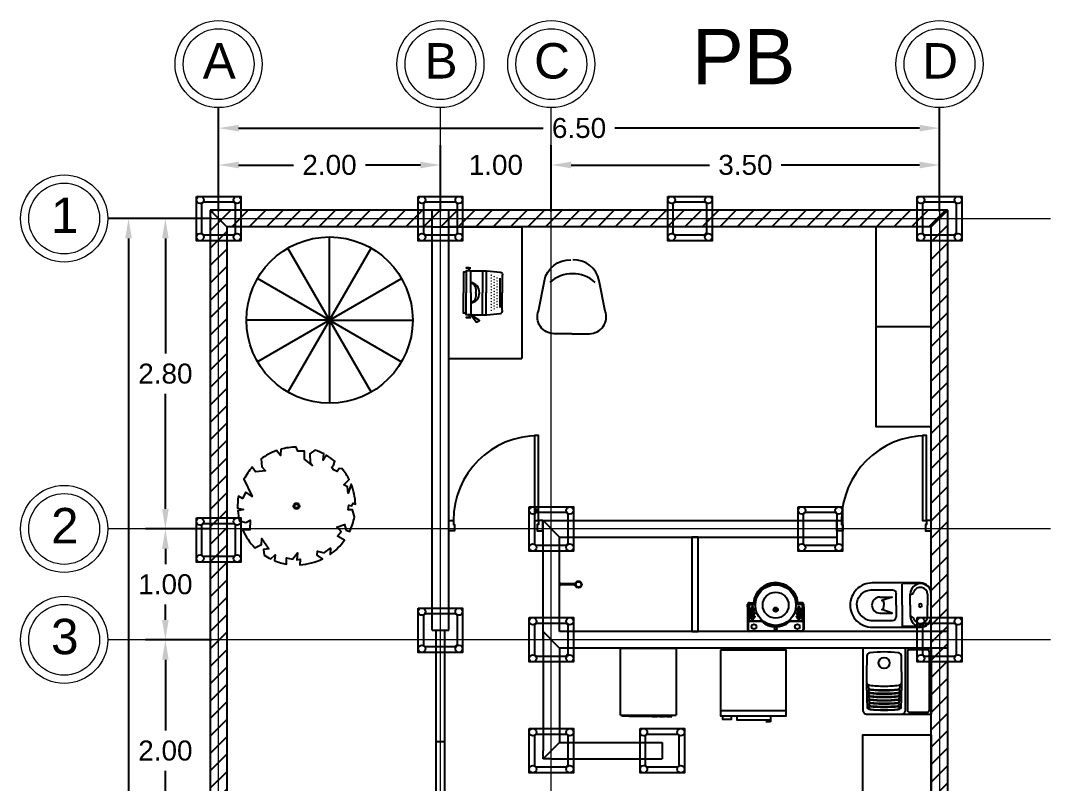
# Model space of a CAD drawing. Header units: metres. Extents: x 25 to 708562, y 11 to 4563236.
# Drawn here: x 25.21 to 34.49, y 24.4 to 31.28 of the extents above; entities that cross this region are included whole.
import ezdxf

# ---------------------------------------------------------------- set-up
doc = ezdxf.new("R2010")
doc.units = ezdxf.units.M
doc.header["$PDMODE"] = 35
doc.linetypes.add('ACAD_ISO04W100', pattern=[30, 24, -3, 0, -3])
for name, color, linetype, lineweight in [('Aux', 10, 'ACAD_ISO04W100', 18), ('Cotas', 100, 'Continuous', 15), ('Muros', 140, 'Continuous', 25)]:
    doc.layers.add(name, color=color, linetype=linetype, lineweight=lineweight)
for name, color, linetype in [('Kastillo', 30, 'Continuous'), ('Muebles', 8, 'Continuous'), ('Muros de Carga', 221, 'Continuous')]:
    doc.layers.add(name, color=color, linetype=linetype)
doc.styles.get("Standard").update_dxf_attribs({"font": 'arial.ttf'})
doc.dimstyles.new('Muros', dxfattribs={"dimtxt": 0.18, "dimasz": 0.18, "dimexe": 0.18, "dimexo": 0.0625, "dimgap": 0.09, "dimtad": 0, "dimtih": 1, "dimtoh": 1, "dimzin": 0, "dimdsep": 46, "dimtxsty": 'Standard', "dimcen": 0.09, "dimadec": 0, "dimazin": 0, "dimtfac": 1, "dimtofl": 0, "dimtmove": 0, "dimatfit": 3, "dimfxl": 1, "dimtolj": 1, "dimtzin": 0, "dimarcsym": 0})

# ---------------------------------------------------------------- blocks, each defined once
blk = doc.blocks.new('LavaboEncPl08')
for p, q in [((0.4, 72.8), (60.4, 72.8)), ((0.4, 72.3), (60.4, 72.3)), ((-2.1, 44.3), (-2.1, 70.3)), ((-1.6, 41.5), (-1.6, 70.3)), ((-0.6, 41.5), (-0.6, 59.8)), ((-0.1, 42), (-0.1, 59.8)), ((0.9, 61.3), (13.4, 61.3)), ((0.9, 60.8), (13.6, 60.8)), ((46.5, 60.8), (59.9, 60.8)), ((46.7, 61.3), (59.9, 61.3)), ((60.9, 42), (60.9, 59.8)), ((61.4, 41.5), (61.4, 59.8)), ((62.4, 41.5), (62.4, 70.3)), ((62.9, 44.3), (62.9, 70.3)), ((-2.1, 44.3), (-2.1, 41.5)), ((-0.1, 41), (4.9, 41)), ((-0.1, 40), (4.5, 40)), ((-0.1, 39.5), (4.1, 39.5)), ((0.4, 41.5), (5.4, 41.6)), ((60.4, 41.5), (55.3, 41.6)), ((60.9, 41), (55.8, 41)), ((60.9, 40), (56.2, 40)), ((60.8, 39.5), (56.7, 39.5)), ((62.9, 44.3), (62.9, 41.5))]:
    blk.add_line(p, q)
for centre, radius in [((5.3, 67.3), 2.8), ((3.6, 59.5), 0.487), ((30.4, 42.3), 23.5), ((30.4, 69.8), 1.57), ((55.5, 67.3), 2.8), ((57.2, 59.5), 0.487), ((1.1, 55.7), 0.487), ((1.1, 51.9), 0.487), ((1.1, 48.2), 0.487), ((2.4, 57.6), 0.487), ((2.4, 53.8), 0.487), ((2.4, 50), 0.487), ((3.6, 55.7), 0.487), ((3.6, 51.9), 0.487), ((3.6, 48.2), 0.487), ((4.8, 57.6), 0.487), ((4.8, 53.8), 0.487), ((4.8, 50), 0.487), ((6, 55.7), 0.487), ((6, 51.9), 0.487), ((6, 48.2), 0.487), ((30.4, 42.3), 15), ((30.4, 47.5), 2.52), ((30.4, 47.5), 1.52), ((30.4, 47.5), 1.02), ((54.7, 55.7), 0.487), ((54.7, 51.9), 0.487), ((54.7, 48.2), 0.487), ((55.9, 57.6), 0.487), ((55.9, 53.8), 0.487), ((55.9, 50), 0.487), ((57.2, 55.7), 0.487), ((57.2, 51.9), 0.487), ((57.2, 48.2), 0.487), ((58.4, 57.6), 0.487), ((58.4, 53.8), 0.487), ((58.4, 50), 0.487), ((59.6, 55.7), 0.487), ((59.6, 51.9), 0.487), ((59.6, 48.2), 0.487), ((2.4, 46.3), 0.487), ((3.6, 44.4), 0.487), ((4.8, 46.3), 0.487), ((55.9, 46.3), 0.487), ((57.2, 44.4), 0.487), ((58.4, 46.3), 0.487)]:
    blk.add_circle(centre, radius)
for centre, radius, start, end in [((0.4, 70.3), 2.5, 90, 180), ((0.4, 70.3), 2, 90, 180), ((60.4, 70.3), 2.5, 0, 90), ((60.4, 70.3), 2, 0, 90), ((0.9, 59.8), 1.5, 90, 180), ((0.9, 59.8), 1, 90, 180), ((13.4, 63.3), 2, 270, 308.9424), ((13.6, 62.8), 2, 270, 309.3231), ((30.4, 42.3), 25, 49.6324, 128.9424), ((30.4, 42.3), 24.5, 49.2079, 129.3231), ((46.5, 61), 0.2, 229.2079, 270), ((46.7, 61.5), 0.2, 229.6324, 270), ((59.9, 59.8), 1.5, 0, 90), ((59.9, 59.8), 1, 0, 90), ((-0.1, 41.5), 2, 180, 270.8384), ((-0.1, 41.5), 1.5, 180, 270.8384), ((-0.1, 41.5), 0.5, 180, 270.8384), ((0.4, 42), 0.5, 180, 270.8384), ((4.1, 39), 0.5, 7.1832, 90.8384), ((4.5, 39.5), 0.5, 6.198, 90.8384), ((30.4, 42.3), 26, 187.1832, 353.802), ((4.9, 40.5), 0.5, 4.0499, 90.8384), ((30.4, 42.3), 25.5, 185.2031, 185.2448), ((30.4, 42.3), 25.5, 186.198, 354.7969), ((5.4, 41.1), 0.5, 2.967, 90.8384), ((30.4, 42.3), 25, 184.0499, 355.8294), ((30.4, 42.3), 24.5, 182.967, 356.9018), ((55.3, 41.1), 0.5, 89.1616, 177.033), ((55.8, 40.5), 0.5, 89.1616, 175.9501), ((56.2, 39.5), 0.5, 89.1616, 173.802), ((30.4, 42.3), 25.5, 354.7552, 354.7969), ((56.7, 39), 0.5, 89.1616, 172.8168), ((60.4, 42), 0.5, 269.1616, 0), ((60.9, 41.5), 2, 269.1616, 0), ((60.9, 41.5), 0.5, 269.1616, 0), ((60.9, 41.5), 1.5, 269.1616, 0)]:
    blk.add_arc(centre, radius, start, end)
blk = doc.blocks.new('inodoro04')
for p, q in [((0.095, 0.1725), (0.24, 0.1725)), ((0.04, 0.09), (0.04, 0)), ((0.18, -0.0025), (0.18, 0.0875)), ((0.245, -0.0025), (0.245, 0.1675)), ((0.295, -0.0025), (0.295, 0.0925)), ((0.04, -0.09), (0.04, 0)), ((0.18, -0.0025), (0.18, -0.0925)), ((0.245, -0.0025), (0.245, -0.1725)), ((0.295, -0.0025), (0.295, -0.0975)), ((0.095, -0.1775), (0.24, -0.1775))]:
    blk.add_line(p, q)
blk.add_lwpolyline([(0.0975, 0.1775, 0.414214), (0.01, 0.09), (0.01, -0.0025), (0.01, -0.095, 0.414214), (0.0975, -0.1825), (0.49, -0.1825, 0.414214), (0.67, -0.0025, 0.414214), (0.49, 0.1775)], format="xyb", close=True)
for points in [[(0.615, -0.0025, 0.414214), (0.49, 0.1225), (0.325, 0.1225, 0.414214), (0.295, 0.0925, 0.414214)], [(0.615, -0.0025, -0.414214), (0.49, -0.1275), (0.325, -0.1275, -0.414214), (0.295, -0.0975, -0.414214)]]:
    blk.add_lwpolyline(points, format="xyb")
for points in [[(0.4273, 0.0625), (0.3262, 0.0625), (0.4108, 0.0347), (0.4064, 0.0335), (0.402, 0.0295), (0.3987, 0.0247), (0.3967, 0.0191), (0.3954, 0.0092), (0.3939, -0.0025)], [(0.4273, -0.0675), (0.3262, -0.0675), (0.4108, -0.0397), (0.4064, -0.0385), (0.402, -0.0345), (0.3987, -0.0297), (0.3967, -0.0241), (0.3954, -0.0142), (0.3939, -0.0025)]]:
    blk.add_lwpolyline(points)
for centre, radius, start, end in [((0.095, 0.0875), 0.085, 0, 180), ((0.095, 0.0875), 0.085, 0, 90), ((0.24, 0.1675), 0.005, 0, 90), ((0.0975, 0.09), 0.0575, 19.5195, 180), ((0.18, 0.1192), 0.03, 199.5195, 270.02116), ((0.0975, 0), 0.014, 0, 180), ((0.0975, 0), 0.014, 180, 0), ((0.4273, -0.0025), 0.065, 0, 90), ((0.4273, -0.0025), 0.065, 270, 0), ((0.095, -0.0925), 0.085, 180, 360), ((0.0975, -0.09), 0.0575, 180, 340.4805), ((0.095, -0.0925), 0.085, 270, 360), ((0.18, -0.1192), 0.03, 89.94497, 160.4805), ((0.24, -0.1725), 0.005, 270, 0)]:
    blk.add_arc(centre, radius, start, end)
blk = doc.blocks.new('puertas04')
blk.add_lwpolyline([(0.775, 0), (0.775, 0.74), (0.74, 0.74), (0.74, 0)], close=True)
for points in [[(0.035, 0), (0.035, -0.035), (0.045, -0.035), (0.045, -0.09), (-0.005, -0.09), (-0.005, 0), (0.035, 0)], [(0.775, 0), (0.775, -0.035), (0.765, -0.035), (0.765, -0.09), (0.815, -0.09), (0.815, 0), (0.775, 0)]]:
    blk.add_lwpolyline(points)
blk.add_arc((0.775, 0), 0.74, 90, 180)
blk = doc.blocks.new('GrifoDucha08')
at = {"color": 7}
for p, q in [((5.3, 19.6), (6, 21.2)), ((8.2, 18.9), (8.2, -23.6)), ((11.2, 18.9), (11.2, -23.6)), ((14, 19.6), (13.3, 21.2)), ((6.4, -23.6), (12.9, -23.6)), ((6.4, -23.6), (6.4, -25.9)), ((12.9, -23.6), (12.9, -25.9))]:
    blk.add_line(p, q, dxfattribs=at)
for radius in [10, 8]:
    blk.add_circle((9.7, 30.5), radius, dxfattribs=at)
blk.add_arc((9.6, 30.2), 11.5, 248.0416, 292.2246, dxfattribs=at)
blk = doc.blocks.new('lavadora006-pl')
for p, q in [((0.152, -0.6574), (0.152, -0.6757)), ((0.152, -0.6757), (0.1117, -0.6757))]:
    blk.add_line(p, q)
for points in [[(-0.2216, -0.0165), (-0.2216, 0), (0.2216, 0), (0.2216, -0.0165)], [(-0.3043, -0.5702), (0.2957, -0.5702)], [(-0.2857, -0.6171), (-0.2857, -0.6519), (-0.2033, -0.6519), (-0.2033, -0.6171)], [(-0.1543, -0.6202), (-0.1543, -0.6574), (0.1575, -0.6574), (0.1575, -0.6171)]]:
    blk.add_lwpolyline(points)
blk.add_lwpolyline([(-0.3043, -0.0202), (-0.3043, -0.6202), (0.2957, -0.6202), (0.2957, -0.0202)], close=True)
blk = doc.blocks.new('lavadero001')
blk.add_line((0, -0.575), (0, -0.575))
blk.add_lwpolyline([(-0.195, -0.575, 0.414214), (-0.16, -0.61), (0.16, -0.61, 0.414214), (0.195, -0.575), (0.195, -0.02, 0.414214), (0.185, -0.01), (-0.185, -0.01, 0.414214), (-0.195, -0.02)], format="xyb", close=True)
blk.add_circle((0, -0.145), 0.05)
for centre, radius, start, end in [((6.84, -0.2975), 7, 178.22273, 181.98357), ((-0.1266, -0.0813), 0.03, 95.72317, 178.22273), ((0, -1.345), 1.3, 84.27683, 95.72317), ((0.1266, -0.0813), 0.03, 1.77727, 84.27683), ((-6.84, -0.2975), 7, 358.01643, 1.77727), ((-0.13, -0.3179), 0.03, 180.16796, 262.89643), ((-0.1368, -0.3554), 0.008, 82.78557, 180.47531), ((6.84, -0.2975), 6.985, 180.47531, 180.54611), ((-0.1247, -0.3639), 0.02, 180.54611, 263.46775), ((0, 0.725), 1.081, 262.78557, 270), ((0, 0.725), 1.081, 270, 277.10357), ((0.1247, -0.3639), 0.02, 276.53225, 359.45389), ((0.13, -0.3179), 0.03, 277.10357, 359.83204), ((0.1368, -0.3554), 0.008, 359.52469, 97.21443), ((-6.84, -0.2975), 6.985, 359.45389, 359.52469), ((-0.1383, -0.3935), 0.006, 82.94912, 180.78797), ((6.84, -0.2975), 6.985, 180.78797, 180.7948), ((-0.1243, -0.3941), 0.02, 180.7948, 263.66063), ((-0.1378, -0.4248), 0.006, 83.16374, 181.04489), ((6.84, -0.2975), 6.985, 181.04489, 181.05182), ((-0.1238, -0.4254), 0.02, 181.05182, 263.85623), ((-0.1372, -0.4561), 0.006, 83.37388, 181.30183), ((6.84, -0.2975), 6.985, 181.30183, 181.30888), ((-0.1232, -0.4566), 0.02, 181.30888, 264.04835), ((0, 0.725), 1.121, 262.94912, 270), ((0, 0.725), 1.152, 263.16374, 270), ((0, 0.725), 1.183, 263.37388, 270), ((0, 0.725), 1.116, 263.46775, 270), ((0, 0.725), 1.146, 263.66063, 270), ((0, 0.725), 1.177, 263.85623, 270), ((0, 0.725), 1.116, 270, 276.53225), ((0, 0.725), 1.121, 270, 277.05088), ((0, 0.725), 1.146, 270, 276.33937), ((0, 0.725), 1.152, 270, 276.83626), ((0, 0.725), 1.177, 270, 276.14377), ((0, 0.725), 1.183, 270, 276.62612), ((0.1232, -0.4566), 0.02, 275.95165, 358.69112), ((0.1238, -0.4254), 0.02, 276.14377, 358.94818), ((0.1243, -0.3941), 0.02, 276.33937, 359.2052), ((0.1372, -0.4561), 0.006, 358.69817, 96.62612), ((0.1378, -0.4248), 0.006, 358.95511, 96.83626), ((0.1383, -0.3935), 0.006, 359.21203, 97.05088), ((-6.84, -0.2975), 6.985, 358.69112, 358.69817), ((-6.84, -0.2975), 6.985, 358.94818, 358.95511), ((-6.84, -0.2975), 6.985, 359.2052, 359.21203), ((-0.1258, -0.5388), 0.03, 181.98357, 264.31417), ((-0.1344, -0.4886), 0.008, 83.68124, 174.79709), ((-0.1225, -0.4858), 0.02, 185.83475, 264.22517), ((-0.1335, -0.5178), 0.008, 83.86821, 175.07161), ((-0.1216, -0.5151), 0.02, 186.05374, 264.39939), ((-0.1325, -0.5481), 0.008, 84.05848, 178.17113), ((-0.1206, -0.5463), 0.02, 184.50758, 264.58294), ((0, 0.725), 1.213, 263.68124, 270), ((0, 0.725), 1.242, 263.86821, 270), ((0, 0.725), 1.272, 264.05848, 270), ((0, 0.725), 1.208, 264.04835, 270), ((0, 0.725), 1.237, 264.22517, 270), ((0, 0.725), 1.266, 264.39939, 270), ((0, 0.725), 1.208, 270, 275.95165), ((0, 0.725), 1.213, 270, 276.31876), ((0, 0.725), 1.237, 270, 275.77483), ((0, 0.725), 1.242, 270, 276.13179), ((0, 0.725), 1.266, 270, 275.60061), ((0, 0.725), 1.272, 270, 275.94152), ((0.1206, -0.5463), 0.02, 275.41706, 355.49242), ((0.1216, -0.5151), 0.02, 275.60061, 353.94626), ((0.1225, -0.4858), 0.02, 275.77483, 354.16525), ((0.1258, -0.5388), 0.03, 275.68583, 358.01643), ((0.1325, -0.5481), 0.008, 1.82887, 95.94152), ((0.1335, -0.5178), 0.008, 4.92839, 96.13179), ((0.1344, -0.4886), 0.008, 5.20291, 96.31876), ((0, 0.725), 1.3, 264.31417, 275.68583), ((0, 0.725), 1.297, 264.58294, 270), ((0, 0.725), 1.297, 270, 275.41706)]:
    blk.add_arc(centre, radius, start, end)
blk = doc.blocks.new('lavadora003 pl')
for p, q in [((0, 0), (0.5, 0)), ((0, -0.6), (0, 0)), ((0.5, 0), (0.5, -0.6)), ((0, -0.6), (0.5, -0.6)), ((0.0143, -0.6047, 0.0001), (0.0143, -0.6)), ((0.0143, -0.6047, 0.0001), (0.2293, -0.6047, 0.0001)), ((0.0792, -0.61, 0.0006), (0.0792, -0.6047, 0.0001)), ((0.0792, -0.61, 0.0006), (0.2855, -0.61, 0.0006)), ((0.2293, -0.6047, 0.0001), (0.2293, -0.6)), ((0.2855, -0.6128, 0.0004), (0.2855, -0.6)), ((0.2855, -0.6128, 0.0004), (0.3332, -0.6128, 0.0004)), ((0.3332, -0.6128, 0.0004), (0.3332, -0.6)), ((0.3332, -0.61, 0.0006), (0.3493, -0.61, 0.0006)), ((0.3493, -0.6128, 0.0004), (0.3493, -0.6)), ((0.3493, -0.6128, 0.0004), (0.397, -0.6128, 0.0004)), ((0.397, -0.6128, 0.0004), (0.397, -0.6)), ((0.397, -0.61, 0.0006), (0.413, -0.61, 0.0006)), ((0.413, -0.6128, 0.0004), (0.413, -0.6)), ((0.413, -0.6128, 0.0004), (0.4607, -0.6128, 0.0004)), ((0.4607, -0.6128, 0.0004), (0.4607, -0.6))]:
    blk.add_line(p, q)
blk = doc.blocks.new('arbol084pl')
blk.add_lwpolyline([(-0.401, 1.445), (-0.408, 1.284), (-0.513, 1.41, 0.073385), (-0.898, 1.201), (-0.88, 1), (-0.788, 0.894), (-1.045, 0.872), (-1.125, 0.993, 0.063304), (-1.337, 0.68), (-1.132, 0.244), (-1.292, 0.349), (-1.375, 0.189), (-1.479, 0.249, 0.050606), (-1.499, -0.054), (-1.352, -0.089), (-1.495, -0.12, 0.043985), (-1.451, -0.38), (-1.288, -0.42), (-1.178, -0.356), (-1.187, -0.604), (-1.368, -0.616, 0.091185), (-1.059, -1.062), (-0.893, -0.984), (-0.88, -0.828), (-0.705, -1.089), (-0.843, -1.108), (-0.823, -1.254, 0.03183), (-0.657, -1.348), (-0.542, -1.24), (-0.561, -1.391, 0.053026), (-0.255, -1.478), (-0.252, -1.318), (-0.101, -1.355), (0.023, -1.19), (0.005, -1.369), (0.092, -1.355), (0.088, -1.497, 0.0994), (0.659, -1.347), (0.523, -1.25), (0.537, -1.149), (0.702, -1.19), (0.862, -1.071), (0.862, -1.071), (0.853, -1.234, 0.087077), (1.222, -0.87), (1.041, -0.764), (1.137, -0.649), (1.027, -0.54), (1.224, -0.471), (1.261, -0.613), (1.353, -0.649, 0.065695), (1.474, -0.276), (1.426, -0.1), (1.316, -0.1), (1.334, 0.024), (1.412, 0.006), (1.439, 0.074), (1.499, 0.047, 0.087611), (1.392, 0.558), (1.316, 0.331), (1.297, 0.487), (1.206, 0.542), (1.341, 0.673, 0.053662), (1.167, 0.943), (1.082, 0.954), (1.031, 0.881), (0.944, 0.922), (0.903, 0.986), (0.944, 1.036), (0.977, 1.138, 0.043954), (0.763, 1.291), (0.677, 1.165), (0.693, 1.33, 0.040384), (0.47, 1.424), (0.335, 1.33), (0.349, 1.11), (0.408, 1.032), (0.202, 1.197), (0.202, 1.394), (0.037, 1.394), (-0.005, 1.5, 0.066981)], format="xyb", close=True)
for radius in [0.075, 0.0625, 0.05]:
    blk.add_circle((0, 0), radius)
blk = doc.blocks.new('*U32')
at = {"layer": 'Muebles'}
for q in [(-0.1875, 0.375), (0.1875, 0.2745)]:
    blk.add_line((-0.1875, -0.375), q, dxfattribs=at)
blk = doc.blocks.new('*U33')
at = {"layer": 'Muebles', "color": 0, "linetype": 'ByBlock', "lineweight": -2, "transparency": 16777216}
for p, rotation in [((4.4681, 19.4286), 59.99999999999996), ((5.1176, 19.1038), 299.9999999999999), ((4.2806, 19.0536), 120), ((4.5116, 18.7037), 180), ((4.9301, 18.7288), 239.9999999999999)]:
    blk.add_blockref('*U32', p, dxfattribs=dict(at, rotation=rotation))
blk.add_blockref('*U32', (4.8866, 19.4537), dxfattribs=at)
blk = doc.blocks.new('*D49')
at = {"layer": 'Cotas', "color": 0, "lineweight": -2, "transparency": 16777216}
for p, q in [((26.929, 29.494), (25.9993, 29.494)), ((26.1793, 29.314), (26.1793, 20.7759)), ((26.1793, 11.874), (26.1793, 20.4121)), ((26.929, 11.694), (25.9993, 11.694))]:
    blk.add_line(p, q, dxfattribs=at)
at = {"layer": 'Cotas', "color": 0, "transparency": 16777216}
for points in [[(26.1493, 29.314), (26.2093, 29.314), (26.1793, 29.494)], [(26.1493, 11.874), (26.2093, 11.874), (26.1793, 11.694)]]:
    blk.add_solid(points, dxfattribs=at)
at = {"layer": 'Defpoints', "color": 0, "transparency": 16777216}
for p in [(26.9915, 29.494), (26.1793, 11.694), (26.9915, 11.694)]:
    blk.add_point(p, dxfattribs=at)
at = {"layer": 'Cotas', "color": 0, "transparency": 16777216, "insert": (26.1793, 20.594), "char_height": 0.18, "attachment_point": 5}
blk.add_mtext('\\A1;17.80', dxfattribs=at)
blk = doc.blocks.new('*D50')
at = {"layer": 'Cotas', "color": 0, "lineweight": -2, "transparency": 16777216}
for p, q in [((26.929, 29.494), (26.3316, 29.494)), ((26.5116, 29.314), (26.5116, 28.2759)), ((26.5116, 26.874), (26.5116, 27.9121)), ((26.929, 26.694), (26.3316, 26.694))]:
    blk.add_line(p, q, dxfattribs=at)
at = {"layer": 'Cotas', "color": 0, "transparency": 16777216}
for points in [[(26.4816, 29.314), (26.5416, 29.314), (26.5116, 29.494)], [(26.4816, 26.874), (26.5416, 26.874), (26.5116, 26.694)]]:
    blk.add_solid(points, dxfattribs=at)
at = {"layer": 'Defpoints', "color": 0, "transparency": 16777216}
for p in [(26.5116, 29.494), (26.9915, 29.494), (26.9915, 26.694)]:
    blk.add_point(p, dxfattribs=at)
at = {"layer": 'Cotas', "color": 0, "transparency": 16777216, "insert": (26.5116, 28.094), "char_height": 0.18, "attachment_point": 5}
blk.add_mtext('\\A1;2.80', dxfattribs=at)
blk = doc.blocks.new('*D51')
at = {"layer": 'Cotas', "color": 0, "lineweight": -2, "transparency": 16777216}
for p, q in [((26.929, 26.694), (26.3316, 26.694)), ((26.5116, 26.514), (26.5116, 26.3759)), ((26.5116, 25.874), (26.5116, 26.0121)), ((26.929, 25.694), (26.3316, 25.694))]:
    blk.add_line(p, q, dxfattribs=at)
at = {"layer": 'Cotas', "color": 0, "transparency": 16777216}
for points in [[(26.4816, 26.514), (26.5416, 26.514), (26.5116, 26.694)], [(26.4816, 25.874), (26.5416, 25.874), (26.5116, 25.694)]]:
    blk.add_solid(points, dxfattribs=at)
at = {"layer": 'Defpoints', "color": 0, "transparency": 16777216}
for p in [(26.9915, 26.694), (26.5116, 25.694), (26.9915, 25.694)]:
    blk.add_point(p, dxfattribs=at)
at = {"layer": 'Cotas', "color": 0, "transparency": 16777216, "insert": (26.5116, 26.194), "char_height": 0.18, "attachment_point": 5}
blk.add_mtext('\\A1;1.00', dxfattribs=at)
blk = doc.blocks.new('*D52')
at = {"layer": 'Cotas', "color": 0, "lineweight": -2, "transparency": 16777216}
for p, q in [((26.929, 25.694), (26.3316, 25.694)), ((26.5116, 25.514), (26.5116, 24.8759)), ((26.5116, 23.874), (26.5116, 24.5121)), ((26.929, 23.694), (26.3316, 23.694))]:
    blk.add_line(p, q, dxfattribs=at)
at = {"layer": 'Cotas', "color": 0, "transparency": 16777216}
for points in [[(26.4816, 25.514), (26.5416, 25.514), (26.5116, 25.694)], [(26.4816, 23.874), (26.5416, 23.874), (26.5116, 23.694)]]:
    blk.add_solid(points, dxfattribs=at)
at = {"layer": 'Defpoints', "color": 0, "transparency": 16777216}
for p in [(26.9915, 25.694), (26.5116, 23.694), (26.9915, 23.694)]:
    blk.add_point(p, dxfattribs=at)
at = {"layer": 'Cotas', "color": 0, "transparency": 16777216, "insert": (26.5116, 24.694), "char_height": 0.18, "attachment_point": 5}
blk.add_mtext('\\A1;2.00', dxfattribs=at)
blk = doc.blocks.new('*D60')
at = {"layer": 'Cotas', "color": 0, "lineweight": -2, "transparency": 16777216}
for p, q in [((26.9915, 29.556), (26.9915, 30.4895)), ((33.4915, 29.5565), (33.4915, 30.4895)), ((27.1715, 30.3095), (29.9176, 30.3095)), ((33.3115, 30.3095), (30.5655, 30.3095))]:
    blk.add_line(p, q, dxfattribs=at)
at = {"layer": 'Cotas', "color": 0, "transparency": 16777216}
for points in [[(27.1715, 30.3395), (27.1715, 30.2795), (26.9915, 30.3095)], [(33.3115, 30.3395), (33.3115, 30.2795), (33.4915, 30.3095)]]:
    blk.add_solid(points, dxfattribs=at)
at = {"layer": 'Defpoints', "color": 0, "transparency": 16777216}
for p in [(26.9915, 30.3095), (26.9915, 29.4935), (33.4915, 29.494)]:
    blk.add_point(p, dxfattribs=at)
at = {"layer": 'Cotas', "color": 0, "transparency": 16777216, "insert": (30.2415, 30.3095), "char_height": 0.18, "attachment_point": 5}
blk.add_mtext('\\A1;6.50', dxfattribs=at)
blk = doc.blocks.new('*D63')
at = {"layer": 'Cotas', "color": 0, "lineweight": -2, "transparency": 16777216}
for p, q in [((26.9915, 29.5565), (26.9915, 30.1568)), ((28.9915, 29.5565), (28.9915, 30.1568)), ((27.1715, 29.9768), (27.6665, 29.9768)), ((28.8115, 29.9768), (28.3165, 29.9768))]:
    blk.add_line(p, q, dxfattribs=at)
at = {"layer": 'Cotas', "color": 0, "transparency": 16777216}
for points in [[(27.1715, 30.0068), (27.1715, 29.9468), (26.9915, 29.9768)], [(28.8115, 30.0068), (28.8115, 29.9468), (28.9915, 29.9768)]]:
    blk.add_solid(points, dxfattribs=at)
at = {"layer": 'Defpoints', "color": 0, "transparency": 16777216}
for p in [(28.9915, 29.9768), (26.9915, 29.494), (28.9915, 29.494)]:
    blk.add_point(p, dxfattribs=at)
at = {"layer": 'Cotas', "color": 0, "transparency": 16777216, "insert": (27.9915, 29.9768), "char_height": 0.18, "attachment_point": 5}
blk.add_mtext('\\A1;2.00', dxfattribs=at)
blk = doc.blocks.new('*D64')
at = {"layer": 'Cotas', "color": 0, "lineweight": -2, "transparency": 16777216}
for p, q in [((28.9915, 29.5565), (28.9915, 30.1568)), ((29.9915, 29.5565), (29.9915, 30.1568)), ((28.8115, 29.9768), (28.6315, 29.9768)), ((30.1715, 29.9768), (30.3515, 29.9768))]:
    blk.add_line(p, q, dxfattribs=at)
at = {"layer": 'Cotas', "color": 0, "transparency": 16777216}
for points in [[(28.8115, 30.0068), (28.8115, 29.9468), (28.9915, 29.9768)], [(30.1715, 30.0068), (30.1715, 29.9468), (29.9915, 29.9768)]]:
    blk.add_solid(points, dxfattribs=at)
at = {"layer": 'Defpoints', "color": 0, "transparency": 16777216}
for p in [(29.9915, 29.9768), (28.9915, 29.494), (29.9915, 29.494)]:
    blk.add_point(p, dxfattribs=at)
at = {"layer": 'Cotas', "color": 0, "transparency": 16777216, "insert": (29.4915, 29.9768), "char_height": 0.18, "attachment_point": 5}
blk.add_mtext('\\A1;1.00', dxfattribs=at)
blk = doc.blocks.new('*D65')
at = {"layer": 'Cotas', "color": 0, "lineweight": -2, "transparency": 16777216}
for p, q in [((29.9915, 29.5565), (29.9915, 30.1568)), ((33.4915, 29.5565), (33.4915, 30.1568)), ((30.1715, 29.9768), (31.4181, 29.9768)), ((33.3115, 29.9768), (32.0649, 29.9768))]:
    blk.add_line(p, q, dxfattribs=at)
at = {"layer": 'Cotas', "color": 0, "transparency": 16777216}
for points in [[(30.1715, 30.0068), (30.1715, 29.9468), (29.9915, 29.9768)], [(33.3115, 30.0068), (33.3115, 29.9468), (33.4915, 29.9768)]]:
    blk.add_solid(points, dxfattribs=at)
at = {"layer": 'Defpoints', "color": 0, "transparency": 16777216}
for p in [(33.4915, 29.9768), (29.9915, 29.494), (33.4915, 29.494)]:
    blk.add_point(p, dxfattribs=at)
at = {"layer": 'Cotas', "color": 0, "transparency": 16777216, "insert": (31.7415, 29.9768), "char_height": 0.18, "attachment_point": 5}
blk.add_mtext('\\A1;3.50', dxfattribs=at)

msp = doc.modelspace()

# ---------------------------------------------------------------- hatches: boundary and pattern name
at = {"layer": 'Muros de Carga'}
h = msp.add_hatch(dxfattribs=at)
h.set_pattern_fill('ANSI31', color=256, scale=0.035)
h.set_pattern_definition([(45, (23.29246, 9.41529), (-0.07857724, 0.07857724), [])])
h.paths.add_polyline_path([(28.9165, 29.569), (26.9165, 29.569), (27.0665, 29.419), (28.9165, 29.419)])
h.paths.add_polyline_path([(29.0665, 29.569), (28.9165, 29.569), (28.9165, 29.419), (29.0665, 29.419)])
h.paths.add_polyline_path([(33.5665, 29.569), (29.0665, 29.569), (29.0665, 29.419), (33.4165, 29.419)])
h.paths.add_polyline_path([(33.5665, 29.569), (33.4165, 29.419), (33.4165, 25.769), (33.5665, 25.769)])
h.paths.add_polyline_path([(33.5665, 25.769), (33.4165, 25.769), (33.4165, 25.619), (33.5665, 25.619)])
h.paths.add_polyline_path([(33.5665, 25.619), (33.4165, 25.619), (33.4165, 23.769), (33.5665, 23.769)])
h.paths.add_polyline_path([(33.5665, 23.619), (33.4165, 23.619), (33.4165, 16.369), (33.5665, 16.369)])
h.paths.add_polyline_path([(33.5665, 23.769), (33.4165, 23.769), (33.4165, 23.619), (33.5665, 23.619)])
h.paths.add_polyline_path([(33.5665, 16.369), (33.4165, 16.369), (33.4165, 16.219), (33.5665, 16.219)])
h.paths.add_polyline_path([(33.5665, 16.219), (33.4165, 16.219), (33.4165, 12.769), (33.5665, 12.769)])
h.paths.add_polyline_path([(33.5665, 12.769), (33.4165, 12.769), (33.4165, 12.619), (33.5665, 12.619)])
h.paths.add_polyline_path([(33.5665, 12.619), (33.4165, 12.619), (33.4165, 11.769), (33.5665, 11.619)])
h.paths.add_polyline_path([(33.4165, 11.769), (30.0665, 11.769), (29.9165, 11.619), (33.5665, 11.619)])
h.paths.add_polyline_path([(30.0665, 16.219), (29.9165, 16.369), (29.9165, 12.769), (30.0665, 12.769)])
h.paths.add_polyline_path([(30.0665, 12.619), (29.9165, 12.619), (29.9165, 11.619), (30.0665, 11.769)])
h.paths.add_polyline_path([(30.0665, 12.769), (29.9165, 12.769), (29.9165, 12.619), (30.0665, 12.619)])
h.paths.add_polyline_path([(29.0665, 16.369), (27.0665, 16.369), (27.0665, 16.219), (28.9165, 16.219), (28.9165, 15.544), (29.0665, 15.544)])
h.paths.add_polyline_path([(29.0665, 14.544), (28.9165, 14.544), (28.9165, 13.869), (27.0665, 13.869), (27.0665, 16.219), (26.9165, 16.219), (26.9165, 13.719), (29.0665, 13.719)])
h.paths.add_polyline_path([(27.0665, 16.369), (26.9165, 16.369), (26.9165, 16.219), (27.0665, 16.219)])
h.paths.add_polyline_path([(27.0665, 18.619), (26.9165, 18.619), (26.9165, 16.369), (27.0665, 16.369)])
h.paths.add_polyline_path([(27.0665, 18.769), (26.9165, 18.769), (26.9165, 18.619), (27.0665, 18.619)])
h.paths.add_polyline_path([(27.0665, 23.619), (26.9165, 23.619), (26.9165, 18.769), (27.0665, 18.769)])
h.paths.add_polyline_path([(27.0665, 23.769), (26.9165, 23.769), (26.9165, 23.619), (27.0665, 23.619)])
h.paths.add_polyline_path([(27.0665, 29.419), (26.9165, 29.569), (26.9165, 23.769), (27.0665, 23.769)])

# ---------------------------------------------------------------- linework, layer by layer
at = {"layer": 'Aux'}
for p, q in [((26.9915, 10.694), (26.9915, 30.494)), ((28.9915, 10.694), (28.9915, 30.494)), ((29.9915, 10.694), (29.9915, 30.494)), ((33.4915, 30.494), (33.4915, 10.694)), ((25.9915, 29.494), (34.4915, 29.494)), ((34.4915, 26.694), (25.9915, 26.694)), ((34.4915, 25.694), (25.9915, 25.694))]:
    msp.add_line(p, q, dxfattribs=at)
for centre, radius in [((26.9915, 30.8867), 0.3927), ((26.9915, 30.8867), 0.3193), ((28.9915, 30.8867), 0.3927), ((28.9915, 30.8867), 0.3193), ((29.9915, 30.8867), 0.3927), ((29.9915, 30.8867), 0.3193), ((33.4915, 30.8867), 0.3927), ((33.4915, 30.8867), 0.3193), ((25.5988, 29.494), 0.3927), ((25.5988, 29.494), 0.3193), ((25.5988, 26.694), 0.3927), ((25.5988, 26.694), 0.3193), ((25.5988, 25.694), 0.3927), ((25.5988, 25.694), 0.3193)]:
    msp.add_circle(centre, radius, dxfattribs=at)
at = {"layer": 'Kastillo'}
for p, q in [((29.9165, 26.769), (30.0665, 26.619)), ((29.9165, 25.769), (30.0665, 25.619)), ((30.0665, 24.769), (29.9165, 24.619))]:
    msp.add_line(p, q, dxfattribs=at)
for points in [[(26.7915, 29.694), (27.1915, 29.694), (27.1915, 29.294), (26.7915, 29.294)], [(28.7915, 29.694), (29.1915, 29.694), (29.1915, 29.294), (28.7915, 29.294)], [(31.0415, 29.694), (31.4415, 29.694), (31.4415, 29.294), (31.0415, 29.294)], [(33.2915, 29.694), (33.6915, 29.694), (33.6915, 29.294), (33.2915, 29.294)], [(29.7915, 26.894), (30.1915, 26.894), (30.1915, 26.494), (29.7915, 26.494)], [(32.2165, 26.894), (32.6165, 26.894), (32.6165, 26.494), (32.2165, 26.494)], [(26.7915, 26.794), (27.1915, 26.794), (27.1915, 26.394), (26.7915, 26.394)], [(28.7915, 25.9806), (29.1915, 25.9806), (29.1915, 25.5806), (28.7915, 25.5806)], [(29.7915, 25.894), (30.1915, 25.894), (30.1915, 25.494), (29.7915, 25.494)], [(33.2915, 25.894), (33.6915, 25.894), (33.6915, 25.494), (33.2915, 25.494)], [(29.7915, 24.894), (30.1915, 24.894), (30.1915, 24.494), (29.7915, 24.494)], [(30.7915, 24.894), (31.1915, 24.894), (31.1915, 24.494), (30.7915, 24.494)]]:
    msp.add_lwpolyline(points, close=True, dxfattribs=at)
for points in [[(26.8615, 29.644), (27.1215, 29.644, -0.414214), (27.1415, 29.624), (27.1415, 29.364, -0.414214), (27.1215, 29.344), (26.8615, 29.344, -0.414214), (26.8415, 29.364), (26.8415, 29.624, -0.414214)], [(28.8615, 29.644), (29.1215, 29.644, -0.414214), (29.1415, 29.624), (29.1415, 29.364, -0.414214), (29.1215, 29.344), (28.8615, 29.344, -0.414214), (28.8415, 29.364), (28.8415, 29.624, -0.414214)], [(31.1115, 29.644), (31.3715, 29.644, -0.414214), (31.3915, 29.624), (31.3915, 29.364), (31.3715, 29.344), (31.1115, 29.344, -0.414214), (31.0915, 29.364), (31.0915, 29.624, -0.414214)], [(33.3615, 29.644), (33.6215, 29.644, -0.414214), (33.6415, 29.624), (33.6415, 29.364), (33.6215, 29.344), (33.3615, 29.344, -0.414214), (33.3415, 29.364), (33.3415, 29.624, -0.414214)], [(29.8615, 26.844), (30.1215, 26.844, -0.414214), (30.1415, 26.824), (30.1415, 26.564), (30.1215, 26.544), (29.8615, 26.544, -0.414214), (29.8415, 26.564), (29.8415, 26.824, -0.414214)], [(32.2865, 26.844), (32.5465, 26.844, -0.414214), (32.5665, 26.824), (32.5665, 26.564, -0.414214), (32.5465, 26.544), (32.2865, 26.544, -0.414214), (32.2665, 26.564), (32.2665, 26.824, -0.414214)], [(26.8615, 26.744), (27.1215, 26.744, -0.414214), (27.1415, 26.724), (27.1415, 26.464, -0.414214), (27.1215, 26.444), (26.8615, 26.444, -0.414214), (26.8415, 26.464), (26.8415, 26.724, -0.414214)], [(28.8615, 25.9306), (29.1215, 25.9306, -0.414214), (29.1415, 25.9106), (29.1415, 25.6506), (29.1215, 25.6306), (28.8615, 25.6306, -0.414214), (28.8415, 25.6506), (28.8415, 25.9106, -0.414214)], [(29.8615, 25.844), (30.1215, 25.844, -0.414214), (30.1415, 25.824), (30.1415, 25.564), (30.1215, 25.544), (29.8615, 25.544, -0.414214), (29.8415, 25.564), (29.8415, 25.824, -0.414214)], [(33.3615, 25.844), (33.6215, 25.844, -0.414214), (33.6415, 25.824), (33.6415, 25.564, -0.414214), (33.6215, 25.544), (33.3615, 25.544, -0.414214), (33.3415, 25.564), (33.3415, 25.824, -0.414214)], [(29.8615, 24.844), (30.1215, 24.844, -0.414214), (30.1415, 24.824), (30.1415, 24.564), (30.1215, 24.544), (29.8615, 24.544, -0.414214), (29.8415, 24.564), (29.8415, 24.824, -0.414214)], [(30.8615, 24.844), (31.1215, 24.844, -0.414214), (31.1415, 24.824), (31.1415, 24.564, -0.414214), (31.1215, 24.544), (30.8615, 24.544, -0.414214), (30.8415, 24.564), (30.8415, 24.824, -0.414214)]]:
    msp.add_lwpolyline(points, format="xyb", close=True, dxfattribs=at)
for centre in [(26.8243, 29.6613), (27.1588, 29.6613), (28.8243, 29.6613), (29.1588, 29.6613), (31.0743, 29.6613), (31.4088, 29.6613), (33.3243, 29.6613), (33.6588, 29.6613), (26.8243, 29.3267), (27.1588, 29.3267), (28.8243, 29.3267), (29.1588, 29.3267), (31.0743, 29.3267), (31.4088, 29.3267), (33.3243, 29.3267), (33.6588, 29.3267), (29.8243, 26.8613), (30.1588, 26.8613), (32.2493, 26.8613), (32.5838, 26.8613), (26.8243, 26.7613), (27.1588, 26.7613), (29.8243, 26.5267), (30.1588, 26.5267), (32.2493, 26.5267), (32.5838, 26.5267), (26.8243, 26.4267), (27.1588, 26.4267), (28.8243, 25.9479), (29.1588, 25.9479), (29.8243, 25.8613), (30.1588, 25.8613), (33.3243, 25.8613), (33.6588, 25.8613), (28.8243, 25.6133), (29.1588, 25.6133), (29.8243, 25.5267), (30.1588, 25.5267), (33.3243, 25.5267), (33.6588, 25.5267), (29.8243, 24.8613), (30.1588, 24.8613), (30.8243, 24.8613), (31.1588, 24.8613), (29.8243, 24.5267), (30.1588, 24.5267), (30.8243, 24.5267), (31.1588, 24.5267)]:
    msp.add_circle(centre, 0.0327, dxfattribs=at)
at = {"layer": 'Muebles'}
for p, q in [((29.5288, 28.6926), (29.5288, 28.9567)), ((32.9165, 28.519), (33.4165, 28.519)), ((29.0665, 28.2303), (29.7269, 28.2303)), ((33.1757, 25.619), (33.4165, 25.619)), ((33.4165, 25.6161), (33.4165, 25.0247)), ((33.151, 25.0247), (33.4165, 25.0247)), ((29.029, 24.7748), (28.954, 24.7748))]:
    msp.add_line(p, q, dxfattribs=at)
for points in [[(29.0665, 28.2303), (29.0665, 29.419), (29.7269, 29.419), (29.7269, 28.2303)], [(29.225, 29.0095), (29.1986, 29.0095), (29.1986, 28.8246)], [(29.2514, 29.0228), (29.2514, 29.0492), (29.225, 29.0492), (29.2646, 29.0492)], [(29.2646, 28.8246), (29.2646, 29.0228), (29.225, 29.0228), (29.225, 28.8246)], [(29.2646, 29.0228), (29.3703, 29.0228), (29.3703, 28.8246)], [(29.4037, 29.0211), (29.4037, 28.8228)], [(29.225, 28.6397), (29.1986, 28.6397), (29.1986, 28.8246)], [(29.2646, 28.8246), (29.2646, 28.6265), (29.225, 28.6265), (29.225, 28.8246)], [(29.2646, 28.6265), (29.3703, 28.6265), (29.3703, 28.8246)], [(29.4037, 28.6281), (29.4037, 28.8265)], [(29.2514, 28.6265), (29.2514, 28.6001), (29.225, 28.6001), (29.2646, 28.6001)]]:
    msp.add_lwpolyline(points, dxfattribs=at)
for points in [[(33.4165, 29.419), (32.9165, 29.419), (32.9165, 27.619), (33.4165, 27.619)], [(29.2646, 28.6265), (29.3175, 28.5605), (29.3439, 28.5737)], [(31.3165, 26.619), (31.2576, 26.619), (31.2576, 25.769), (31.3165, 25.769)], [(28.954, 25.7806), (29.029, 25.7806), (29.029, 23.769), (28.954, 23.769)], [(33.4165, 23.769), (32.7994, 23.769), (32.7994, 24.8379), (33.4165, 24.8379)]]:
    msp.add_lwpolyline(points, close=True, dxfattribs=at)
for points in [[(30.176, 28.4548), (30.0175, 28.4548, -0.523089), (29.8753, 28.6596), (29.9285, 28.9329, -0.371394), (30.168, 29.1215, -0.957025)], [(30.176, 28.4548), (30.3345, 28.4548, 0.523089), (30.4766, 28.6596), (30.4234, 28.9329, 0.371394), (30.184, 29.1215, 0.957025)], [(29.3703, 29.0228), (29.4099, 29.0228), (29.5295, 29.0115, -0.498583), (29.5488, 28.98), (29.5488, 28.8228)], [(29.3703, 28.6265), (29.4099, 28.6265), (29.5295, 28.6378, 0.498583), (29.5488, 28.6693), (29.5488, 28.8265)]]:
    msp.add_lwpolyline(points, format="xyb", dxfattribs=at)
at = {"layer": 'Muebles', "const_width": 0.0066}
for points in [[(29.4496, 28.9798, 1), (29.4496, 28.9864, 1)], [(29.476, 28.9666, 1), (29.476, 28.9732, 1)], [(29.4496, 28.9534, 1), (29.4496, 28.96, 1)], [(29.4496, 28.927, 1), (29.4496, 28.9336, 1)], [(29.4496, 28.9006, 1), (29.4496, 28.9072, 1)], [(29.4496, 28.8742, 1), (29.4496, 28.8808, 1)], [(29.476, 28.9402, 1), (29.476, 28.9468, 1)], [(29.476, 28.9138, 1), (29.476, 28.9204, 1)], [(29.476, 28.8874, 1), (29.476, 28.894, 1)], [(29.5024, 28.9534, 1), (29.5024, 28.96, 1)], [(29.5024, 28.927, 1), (29.5024, 28.9336, 1)], [(29.5024, 28.9006, 1), (29.5024, 28.9072, 1)], [(29.5024, 28.8742, 1), (29.5024, 28.8808, 1)], [(29.4496, 28.8478, 1), (29.4496, 28.8544, 1)], [(29.4496, 28.8213, 1), (29.4496, 28.8279, 1)], [(29.4496, 28.7949, 1), (29.4496, 28.8015, 1)], [(29.476, 28.861, 1), (29.476, 28.8676, 1)], [(29.476, 28.8345, 1), (29.476, 28.8412, 1)], [(29.476, 28.8081, 1), (29.476, 28.8147, 1)], [(29.476, 28.7817, 1), (29.476, 28.7883, 1)], [(29.5024, 28.8478, 1), (29.5024, 28.8544, 1)], [(29.5024, 28.8213, 1), (29.5024, 28.8279, 1)], [(29.5024, 28.7949, 1), (29.5024, 28.8015, 1)], [(29.4496, 28.7685, 1), (29.4496, 28.7751, 1)], [(29.4496, 28.7421, 1), (29.4496, 28.7487, 1)], [(29.4496, 28.7157, 1), (29.4496, 28.7223, 1)], [(29.4496, 28.6893, 1), (29.4496, 28.6959, 1)], [(29.476, 28.7553, 1), (29.476, 28.7619, 1)], [(29.476, 28.7289, 1), (29.476, 28.7355, 1)], [(29.476, 28.7025, 1), (29.476, 28.7091, 1)], [(29.5024, 28.7685, 1), (29.5024, 28.7751, 1)], [(29.5024, 28.7421, 1), (29.5024, 28.7487, 1)], [(29.5024, 28.7157, 1), (29.5024, 28.7223, 1)], [(29.5024, 28.6893, 1), (29.5024, 28.6959, 1)], [(29.4496, 28.6628, 1), (29.4496, 28.6695, 1)], [(29.476, 28.6761, 1), (29.476, 28.6827, 1)]]:
    msp.add_lwpolyline(points, format="xyb", close=True, dxfattribs=at)
at = {"layer": 'Muebles'}
msp.add_lwpolyline([(33.2216, 25.0407), (33.3805, 25.0407, 0.414214), (33.4005, 25.0607), (33.4005, 25.583, 0.414214), (33.3805, 25.603), (33.2216, 25.603, 0.414214), (33.2016, 25.583), (33.2016, 25.0607, 0.414214)], format="xyb", close=True, dxfattribs=at)
msp.add_circle((27.9915, 28.5777), 0.75, dxfattribs=at)
for centre, radius, start, end in [((30.1826, 28.6926), 0.3038, 47.64255, 132.35745), ((29.2503, 28.8246), 0.0936, 278.79741, 81.20259), ((29.2404, 28.8482), 0.0735, 339.77503, 69.77596), ((29.2404, 28.8011), 0.0735, 290.22404, 20.22497)]:
    msp.add_arc(centre, radius, start, end, dxfattribs=at)
at = {"layer": 'Muros'}
for p, q in [((33.5665, 29.569), (26.9165, 29.569)), ((26.9165, 29.569), (26.9165, 13.719)), ((27.0665, 29.419), (26.9165, 29.569)), ((28.9165, 29.419), (28.9165, 29.569)), ((29.0665, 29.419), (29.0665, 29.569)), ((33.4165, 29.419), (33.5665, 29.569)), ((33.5665, 11.619), (33.5665, 29.569)), ((28.9165, 29.419), (27.0665, 29.419)), ((27.0665, 29.419), (27.0665, 23.769)), ((28.9165, 25.7806), (28.9165, 29.419)), ((28.9165, 29.419), (29.0665, 29.419)), ((33.4165, 29.419), (29.0665, 29.419)), ((29.0665, 25.7806), (29.0665, 29.419)), ((33.4165, 16.369), (33.4165, 29.419)), ((29.9165, 25.694), (29.9165, 26.769)), ((29.9165, 26.769), (32.5665, 26.769)), ((32.5665, 26.769), (32.5665, 26.619)), ((30.0665, 25.769), (30.0665, 26.619)), ((30.0665, 26.619), (32.5665, 26.619)), ((28.9165, 25.7806), (29.0665, 25.7806)), ((29.9165, 25.769), (29.9165, 24.694)), ((33.5665, 25.769), (30.0665, 25.769)), ((33.5665, 25.619), (30.0665, 25.619)), ((30.0665, 25.619), (30.0665, 24.769)), ((30.0665, 24.769), (30.9915, 24.769)), ((30.9915, 24.769), (30.9915, 24.619)), ((29.9165, 24.619), (29.9165, 24.694)), ((29.9915, 24.619), (29.9165, 24.619)), ((29.9915, 24.619), (30.9915, 24.619))]:
    msp.add_line(p, q, dxfattribs=at)

# ---------------------------------------------------------------- block references
at = {"layer": 'Muebles'}
msp.add_blockref('*U33', (23.2925, 9.499), dxfattribs=at)
for name, p, xscale, yscale, zscale in [('puertas04', (29.0718, 26.769), 1.036315606632239, 1.036315606632239, 1.036315606632239), ('puertas04', (32.5719, 26.769), 1.036315606632239, 1.036315606632239, 1.036315606632239), ('arbol084pl', (27.6939, 26.9008), 0.3542355615030113, 0.3542355615030113, 0.3542355615030113), ('lavadora003 pl', (30.6142, 25.619), 1.007910704859274, 1.007910704859274, 1.007910704859274), ('lavadora006-pl', (31.8165, 25.619), 0.98508946093774, 0.98508946093774, 0.98508946093774), ('lavadero001', (32.9925, 25.6289), 0.9904167927859402, 0.9904167927859402, 0.9904167927859402)]:
    msp.add_blockref(name, p, dxfattribs=dict(at, xscale=xscale, yscale=yscale, zscale=zscale))
for name, p, xscale, yscale, zscale, rotation in [('GrifoDucha08', (30.1449, 26.2231), 0.003020878673822546, 0.003020878673822546, 0.003020878673822546, 270), ('LavaboEncPl08', (32.2513, 26.3366), 0.007791899125979123, 0.007791899125979123, 0.007791899125979123, 180), ('inodoro04', (33.4276, 26.0045), 1.108090509113264, 1.108090509113264, 1.108090509113264, 180)]:
    msp.add_blockref(name, p, dxfattribs=dict(at, xscale=xscale, yscale=yscale, zscale=zscale, rotation=rotation))

# ---------------------------------------------------------------- texts
at = {"layer": 'Aux', "char_height": 0.31926, "attachment_point": 1}
for s, insert in [('\\pxqc;{\\C1;A}', (26.7978, 31.076)), ('\\pxqc;{\\C1;B}', (28.7978, 31.076)), ('\\pxqc;{\\C1;C}', (29.7978, 31.076)), ('\\pxqc;{\\C1;D}', (33.2978, 31.076)), ('\\pxqc;{\\C1;1}', (25.4051, 29.6833)), ('\\pxqc;{\\C1;2}', (25.4051, 26.8833)), ('\\pxqc;{\\C1;3}', (25.4051, 25.8833))]:
    msp.add_mtext_dynamic_manual_height_columns(s, width=0.399075, gutter_width=9.9769, heights=[0.4007], dxfattribs=dict(at, insert=insert))
at = {"layer": 'Cotas', "insert": (28.476, 31.2042), "char_height": 0.5, "attachment_point": 1}
msp.add_mtext_dynamic_manual_height_columns('\\pxqc;{\\C0;PB}', width=6.5, gutter_width=12.5, heights=[0], dxfattribs=at)

# ---------------------------------------------------------------- dimensions: what is measured, and where the dimension line sits
at = {"layer": 'Cotas'}
for base, p1, p2, picture, middle in [((26.9915, 30.3095), (33.4915, 29.494), (26.9915, 29.4935), '*D60', (30.2415, 30.3095)), ((28.9915, 29.9768), (26.9915, 29.494), (28.9915, 29.494), '*D63', (27.9915, 29.9768)), ((29.9915, 29.9768), (28.9915, 29.494), (29.9915, 29.494), '*D64', (29.4915, 29.9768)), ((33.4915, 29.9768), (29.9915, 29.494), (33.4915, 29.494), '*D65', (31.7415, 29.9768))]:
    dim = msp.add_linear_dim(base=base, p1=p1, p2=p2, dimstyle='Muros', dxfattribs=at)
    dim.commit()
    dim.dimension.update_dxf_attribs({"geometry": picture, "text_midpoint": middle})
for base, p1, p2, picture, middle in [((26.1793, 11.694), (26.9915, 29.494), (26.9915, 11.694), '*D49', (26.1793, 20.594)), ((26.5116, 29.494), (26.9915, 26.694), (26.9915, 29.494), '*D50', (26.5116, 28.094)), ((26.5116, 25.694), (26.9915, 26.694), (26.9915, 25.694), '*D51', (26.5116, 26.194)), ((26.5116, 23.694), (26.9915, 25.694), (26.9915, 23.694), '*D52', (26.5116, 24.694))]:
    dim = msp.add_linear_dim(base=base, p1=p1, p2=p2, angle=90, dimstyle='Muros', dxfattribs=at)
    dim.commit()
    dim.dimension.update_dxf_attribs({"geometry": picture, "text_midpoint": middle})

doc.saveas('drawing.dxf')
